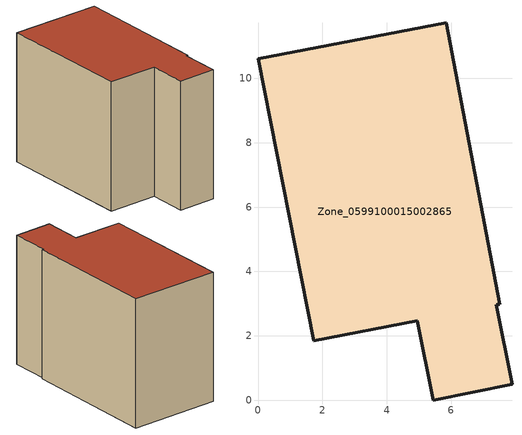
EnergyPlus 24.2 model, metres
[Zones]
Zone_0599100015002865
 floor ground (C_G): 0,10.6 5.84,11.72 7.5,2.98 7.4,2.96 7.89,0.49 5.44,0 4.95,2.47 1.72,1.84 z0.86
 wall outside (C_F): 5.84,11.72 0,10.6 1.72,1.84 4.95,2.47 5.44,0 7.89,0.49 7.4,2.96 7.5,2.98 5.84,11.72 z0.86:9.38
 roof outside (C_R): 7.89,0.49 7.4,2.96 7.5,2.98 5.84,11.72 0,10.6 1.72,1.84 4.95,2.47 5.44,0 z9.38
[BUILDING]
Pand.0599100015002865: North Axis=0; Terrain=City; Loads Convergence Tolerance Value=0.04; Temperature Convergence Tolerance Value=0.4; Solar Distribution=FullExterior; Maximum Number of Warmup Days=25; Minimum Number of Warmup Days=1
[Site:Location]
Rotterdam.The.Hague.AP_ZH_NLD Design_Conditions: Latitude=51.96; Longitude=4.45; Time Zone=1; Elevation=-4.5
[SITE:GROUNDTEMPERATURE:BUILDINGSURFACE]
18, 18, 18, 18, 18, 18, 18, 18, 18, 18, 18, 18
[MATERIAL] Thermal Absorptance=0.9; Solar Absorptance=0.7; Visible Absorptance=0.7
Name | Roughness | Thickness | Conductivity | Density | Specific Heat
G.TI.1975-1991 | MediumSmooth | 0.15 | 0.288461 | 540 | 1210
F.TI.1975-1991 | Rough | 0.3 | 0.230769 | 1920 | 840
R.TI.1975-1991 | MediumRough | 0.2 | 0.153846 | 1500 | 1000
[CONSTRUCTION]
C_G: G.TI.1975-1991
C_F: F.TI.1975-1991
C_R: R.TI.1975-1991
[ZONE]
Zone_0599100015002865: Type=1; Multiplier=1; Ceiling Height=Autocalculate; Volume=Autocalculate; Floor Area=autocalculate; Part of Total Floor Area=Yes
[ZONEINFILTRATION:DESIGNFLOWRATE]
Infil_Zone_0599100015002865: Zone or ZoneList or Space or SpaceList=Zone_0599100015002865; Schedule=AlwaysOn; Design Flow Rate Calculation Method=Flow/Area; Flow Rate per Floor Area=0.003; Constant Term Coefficient=1; Temperature Term Coefficient=0; Velocity Term Coefficient=0; Velocity Squared Term Coefficient=0
[HVACTEMPLATE:ZONE:IDEALLOADSAIRSYSTEM]
Zone_0599100015002865: Maximum Heating Supply Air Temperature=50; Minimum Cooling Supply Air Temperature=13; Maximum Heating Supply Air Humidity Ratio=0.0156; Minimum Cooling Supply Air Humidity Ratio=0.0077; Heating Limit=NoLimit; Cooling Limit=NoLimit; Dehumidification Control Type=ConstantSensibleHeatRatio; Cooling Sensible Heat Ratio=0.7; Dehumidification Setpoint=60; Humidification Control Type=None; Humidification Setpoint=30; Outdoor Air Method=None; Outdoor Air Flow Rate per Person=0.00944; Outdoor Air Flow Rate per Zone Floor Area=0; Outdoor Air Flow Rate per Zone=0; Demand Controlled Ventilation Type=None; Outdoor Air Economizer Type=NoEconomizer; Heat Recovery Type=None; Sensible Heat Recovery Effectiveness=0.7; Latent Heat Recovery Effectiveness=0.65
[ZONECONTROL:THERMOSTAT]
ThermostatControl_Zone_0599100015002865: Zone or ZoneList=Zone_0599100015002865; Control Type Schedule=DualSetpointControlType; Control 1=Thermostat_Zone_0599100015002865; Temperature Difference Between Cutout And Setpoint=0
[THERMOSTATSETPOINT:DUALSETPOINT]
Thermostat_Zone_0599100015002865: Heating Setpoint Temperature Schedule=HeatingSetpoint_Zone_0599100015002865; Cooling Setpoint Temperature Schedule=CoolingSetpoint_Zone_0599100015002865
[SCHEDULE:COMPACT]
HeatingSetpoint_Zone_0599100015002865: Through: 12/31, For: AllDays, Until: 24:00, 21
CoolingSetpoint_Zone_0599100015002865: Through: 12/31, For: AllDays, Until: 24:00, 24
DualSetpointControlType: Through: 12/31, For: AllDays, Until: 24:00, 4
AlwaysOn: Through: 12/31, For: AllDays, Until: 24:00, 1
